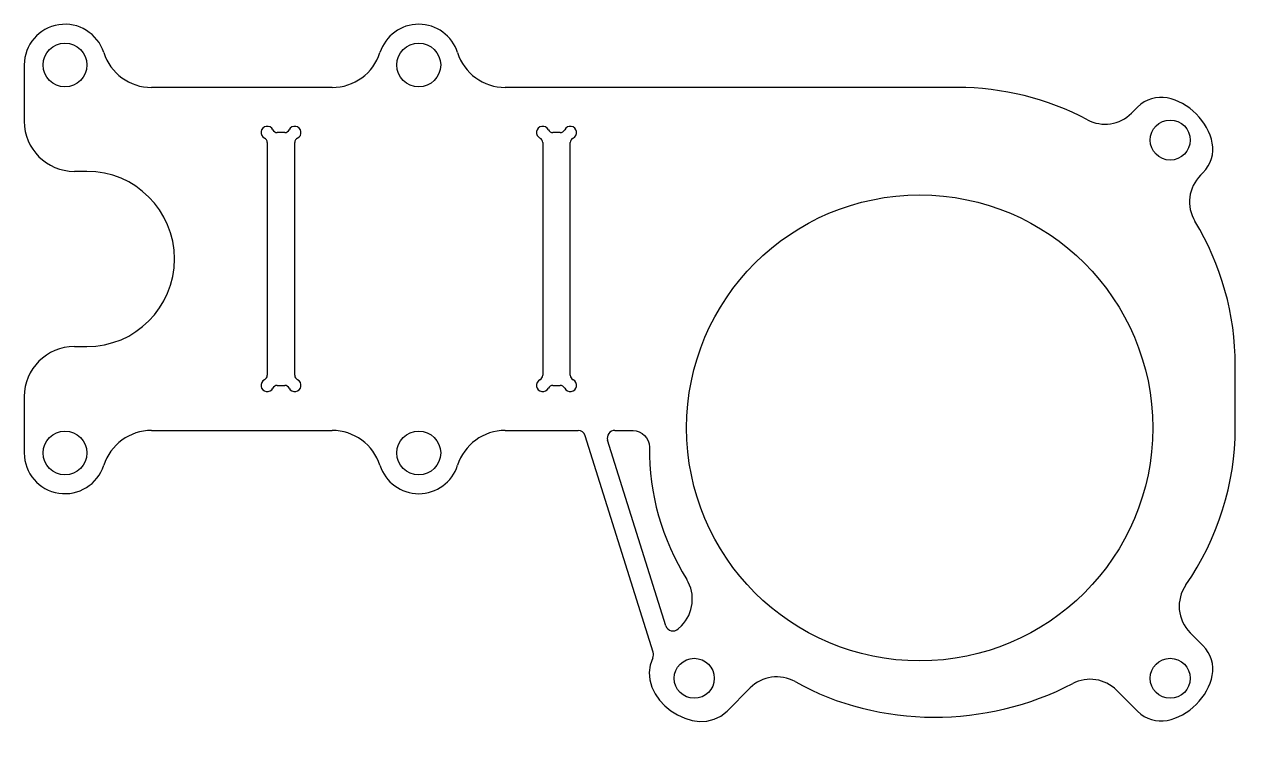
# Model space of a CAD drawing. Header units: millimetres. Extents: x -71.5 to 25.4, y -25.4 to 32.2.
import ezdxf

# ---------------------------------------------------------------- set-up
doc = ezdxf.new("R2010")
doc.units = ezdxf.units.MM

msp = doc.modelspace()

# ---------------------------------------------------------------- linework, layer by layer
at = {"color": 7, "linetype": 'Continuous', "lineweight": 25}
for p, q in [((-71.5, 29), (-71.5, 24.5)), ((-46.908, 27.2), (-61.342, 27.2)), ((3, 27.2), (-33.092, 27.2)), ((17.384, 25.616), (16.916, 25.148)), ((-50.706, 23.6), (-51.294, 23.6)), ((-28.706, 23.6), (-29.294, 23.6)), ((-52.1, 22.794), (-52.1, 4.206)), ((-49.9, 4.206), (-49.9, 22.794)), ((-30.1, 22.794), (-30.1, 4.206)), ((-27.9, 4.206), (-27.9, 22.794)), ((-66.5, 20.5), (-67.5, 20.5)), ((22.424, 20.192), (22.616, 20.384)), ((-67.5, 6.5), (-66.5, 6.5)), ((25.2, 0), (25.2, 5)), ((-51.294, 3.4), (-50.706, 3.4)), ((-29.294, 3.4), (-28.706, 3.4)), ((-71.5, 2.5), (-71.5, -2)), ((-61.342, -0.2), (-46.908, -0.2)), ((-33.092, -0.2), (-27.279, -0.2)), ((-21.286, -17.923), (-26.707, -0.621)), ((-24.345, -0.2), (-22.887, -0.2)), ((-20.274, -15.8), (-24.917, -0.979)), ((-19.032, -15.8), (-19.277, -16.045)), ((22.616, -17.384), (21.597, -16.364)), ((-15.384, -22.616), (-13.534, -20.767)), ((15.727, -20.959), (17.384, -22.616))]:
    msp.add_line(p, q, dxfattribs=at)
for centre, radius in [((-68.25, 29), 1.75), ((-40, 29), 1.75), ((20, 23), 1.6), ((0, 0), 18.612), ((-68.25, -2), 1.75), ((-40, -2), 1.75), ((-18, -20), 1.6), ((20, -20), 1.6)]:
    msp.add_circle(centre, radius, dxfattribs=at)
for centre, radius, start, end in [((-68.25, 29), 3.25, 17.66484, 180), ((-40, 29), 3.25, 17.66484, 162.33516), ((-61.342, 31.2), 4, 197.66484, 270), ((-46.908, 31.2), 4, 270, 342.33516), ((-33.092, 31.2), 4, 197.66484, 270), ((-67.5, 24.5), 4, 180, 270), ((14.794, 27.27), 3, 242.09367, 314.9999), ((-52.1, 23.6), 0.5, 26.3878, 243.6122), ((-51.294, 24), 0.4, 206.3878, 270), ((-50.706, 24), 0.4, 270, 333.6122), ((-49.9, 23.6), 0.5, 296.3878, 153.6122), ((-30.1, 23.6), 0.5, 26.3878, 243.6122), ((-29.294, 24), 0.4, 206.3878, 270), ((-28.706, 24), 0.4, 270, 333.6122), ((-27.9, 23.6), 0.5, 296.3878, 153.6122), ((-52.5, 22.794), 0.4, 0, 63.6122), ((-49.5, 22.794), 0.4, 116.3878, 180), ((-30.5, 22.794), 0.4, 0, 63.6122), ((-27.5, 22.794), 0.4, 116.3878, 180), ((-66.5, 13.5), 7, 270, 90), ((24.545, 18.07), 3, 135.00029, 211.2439), ((-67.5, 2.5), 4, 90, 180), ((-52.5, 4.206), 0.4, 296.3878, 0), ((-49.5, 4.206), 0.4, 180, 243.6122), ((-30.5, 4.206), 0.4, 296.3878, 0), ((-27.5, 4.206), 0.4, 180, 243.6122), ((-52.1, 3.4), 0.5, 116.3878, 333.6122), ((-51.294, 3), 0.4, 90, 153.6122), ((-50.706, 3), 0.4, 26.3878, 90), ((-49.9, 3.4), 0.5, 206.3878, 63.6122), ((-30.1, 3.4), 0.5, 116.3878, 333.6122), ((-29.294, 3), 0.4, 90, 153.6122), ((-28.706, 3), 0.4, 26.3878, 90), ((-27.9, 3.4), 0.5, 206.3878, 63.6122), ((-61.342, -4.2), 4, 90, 162.33516), ((-46.908, -4.2), 4, 17.66484, 90), ((-33.092, -4.2), 4, 90, 162.33516), ((-27.279, -0.8), 0.6, 17.39593, 90), ((-24.345, -0.8), 0.6, 89.99995, 197.39593), ((-68.25, -2), 3.25, 180, 342.33516), ((-40, -2), 3.25, 197.66484, 342.33516), ((-21.154, -13.678), 3, 315.00006, 31.69552), ((23.718, -14.243), 3, 145.29956, 224.99989), ((-19.702, -15.62), 0.6, 197.39593, 315.00006), ((-21.858, -18.102), 0.6, 333.825, 17.39593), ((-11.413, -22.888), 3, 60.90582, 134.99994), ((13.606, -23.081), 3, 45.00015, 117.52165)]:
    msp.add_arc(centre, radius, start, end, dxfattribs=at)
for points in [[(22.616, 20.384), (25.388, 23.155), (20.162, 28.394), (17.384, 25.616)], [(13.39, 24.618), (10.186, 26.316), (6.617, 27.2), (3, 27.2)], [(25.2, 5), (25.2, 9.049), (24.072, 13.067), (21.981, 16.514)], [(21.252, -12.535), (23.805, -8.847), (25.2, -4.447), (25.2, 0)], [(-22.887, -0.2), (-22.192, -0.2), (-21.576, -0.821), (-21.588, -1.522)], [(-21.588, -1.522), (-21.649, -5.233), (-20.566, -8.92), (-18.601, -12.102)], [(17.384, -22.616), (20.155, -25.388), (25.394, -20.162), (22.616, -17.384)], [(-21.32, -18.367), (-22.854, -21.493), (-17.871, -25.104), (-15.384, -22.616)], [(-9.954, -20.267), (-3.161, -24.047), (5.334, -24.008), (12.219, -20.42)]]:
    msp.add_open_spline(points, degree=3, dxfattribs=at)

doc.saveas('drawing.dxf')
